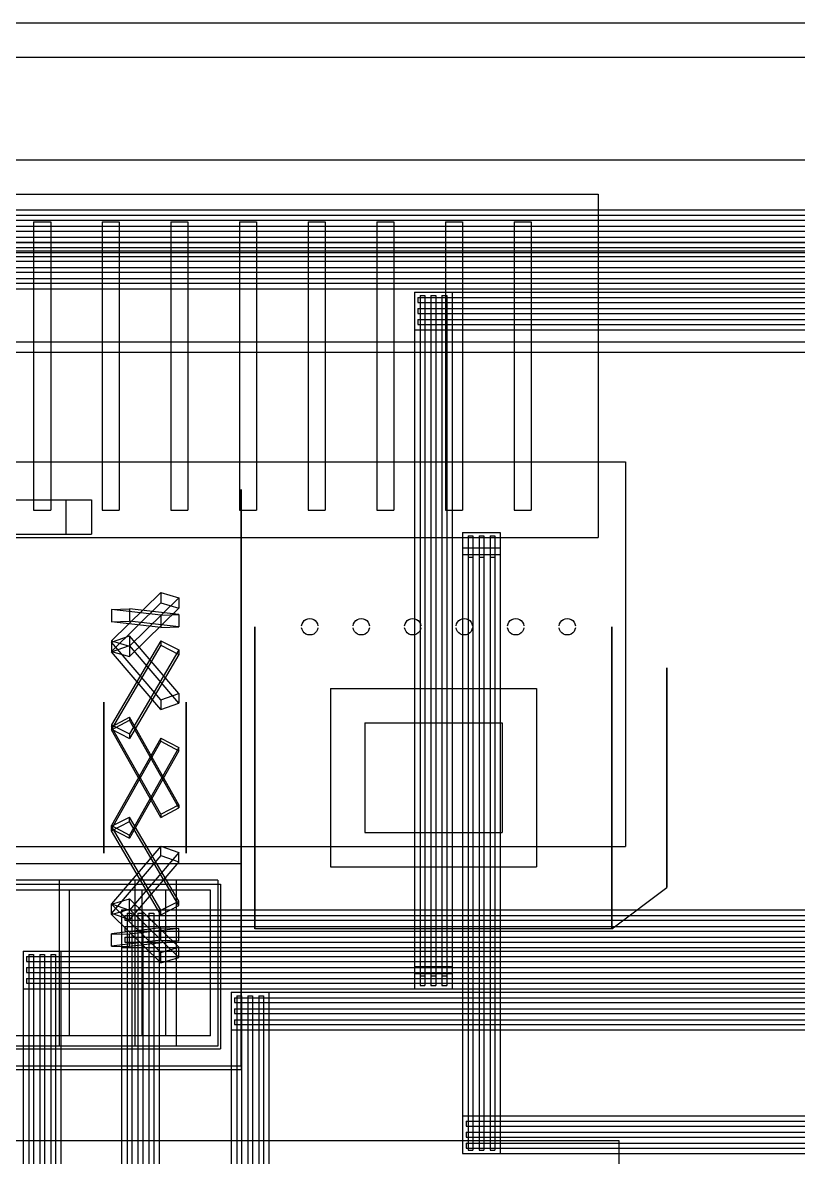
# Model space of a CAD drawing. Header units: millimetres. Extents: x -1355 to 669, y -1138 to 733.
# Drawn here: x -438.8 to -325.8, y -346.5 to -181.2 of the extents above; entities that cross this region are included whole.
import ezdxf

# ---------------------------------------------------------------- set-up
doc = ezdxf.new("R2010")
doc.units = ezdxf.units.MM
doc.layers.add('HIDDEN', color=8, linetype='Continuous')
doc.layers.add('VISIBLE', color=7, linetype='Continuous')

msp = doc.modelspace()

# ---------------------------------------------------------------- linework, layer by layer
at = {"layer": 'HIDDEN'}
for points in [[(-500, -181.2), (500, -181.2)], [(-500, -181.2), (500, -181.2)], [(-500, -181.2), (500, -181.2)], [(-500, -181.2), (500, -181.2)], [(-500, -181.2), (500, -181.2)], [(-500, -181.2), (500, -181.2)], [(-500, -181.2), (500, -181.2)], [(-500, -186.2), (500, -186.2)], [(-500, -186.2), (500, -186.2)], [(-500, -201.2), (500, -201.2)], [(-500, -201.2), (500, -201.2)], [(-445, -206.2), (-355, -206.2)], [(-445, -206.2), (-355, -206.2)], [(-355, -206.2), (-355, -256.2)], [(-355, -206.2), (-355, -256.2)], [(-483.75, -208.45), (-288.25, -208.45)], [(-483.75, -208.45), (-288.25, -208.45)], [(-483.25, -209.25), (-288.75, -209.25)], [(-483.25, -209.25), (-288.75, -209.25)], [(-483.25, -209.95), (-288.75, -209.95)], [(-483.25, -209.95), (-288.75, -209.95)], [(-483.25, -210.85), (-288.75, -210.85)], [(-483.25, -210.85), (-288.75, -210.85)], [(-483.25, -211.55), (-288.75, -211.55)], [(-483.25, -211.55), (-288.75, -211.55)], [(-437.25, -210.2), (-434.75, -210.2)], [(-437.25, -210.2), (-434.75, -210.2)], [(-437.25, -210.2), (-437.25, -252.2)], [(-437.25, -210.2), (-437.25, -252.2)], [(-434.75, -210.2), (-434.75, -252.2)], [(-434.75, -210.2), (-434.75, -252.2)], [(-427.25, -210.2), (-424.75, -210.2)], [(-427.25, -210.2), (-424.75, -210.2)], [(-427.25, -210.2), (-427.25, -252.2)], [(-427.25, -210.2), (-427.25, -252.2)], [(-424.75, -210.2), (-424.75, -252.2)], [(-424.75, -210.2), (-424.75, -252.2)], [(-417.25, -210.2), (-414.75, -210.2)], [(-417.25, -210.2), (-414.75, -210.2)], [(-417.25, -210.2), (-417.25, -252.2)], [(-417.25, -210.2), (-417.25, -252.2)], [(-414.75, -210.2), (-414.75, -252.2)], [(-414.75, -210.2), (-414.75, -252.2)], [(-407.25, -210.2), (-404.75, -210.2)], [(-407.25, -210.2), (-404.75, -210.2)], [(-407.25, -210.2), (-407.25, -252.2)], [(-407.25, -210.2), (-407.25, -252.2)], [(-404.75, -210.2), (-404.75, -252.2)], [(-404.75, -210.2), (-404.75, -252.2)], [(-397.25, -210.2), (-394.75, -210.2)], [(-397.25, -210.2), (-394.75, -210.2)], [(-397.25, -210.2), (-397.25, -252.2)], [(-397.25, -210.2), (-397.25, -252.2)], [(-394.75, -210.2), (-394.75, -252.2)], [(-394.75, -210.2), (-394.75, -252.2)], [(-387.25, -210.2), (-384.75, -210.2)], [(-387.25, -210.2), (-384.75, -210.2)], [(-387.25, -210.2), (-387.25, -252.2)], [(-387.25, -210.2), (-387.25, -252.2)], [(-384.75, -210.2), (-384.75, -252.2)], [(-384.75, -210.2), (-384.75, -252.2)], [(-377.25, -210.2), (-374.75, -210.2)], [(-377.25, -210.2), (-374.75, -210.2)], [(-377.25, -210.2), (-377.25, -252.2)], [(-377.25, -210.2), (-377.25, -252.2)], [(-374.75, -210.2), (-374.75, -252.2)], [(-374.75, -210.2), (-374.75, -252.2)], [(-367.25, -210.2), (-364.75, -210.2)], [(-367.25, -210.2), (-364.75, -210.2)], [(-367.25, -210.2), (-367.25, -252.2)], [(-367.25, -210.2), (-367.25, -252.2)], [(-364.75, -210.2), (-364.75, -252.2)], [(-364.75, -210.2), (-364.75, -252.2)], [(-495, -213.2), (-64, -213.2)], [(-495, -213.2), (-64, -213.2)], [(-483.25, -212.45), (-288.75, -212.45)], [(-483.25, -212.45), (-288.75, -212.45)], [(-483.25, -213.15), (-288.75, -213.15)], [(-483.25, -213.15), (-288.75, -213.15)], [(-495, -214.7), (-64, -214.7)], [(-495, -214.7), (-64, -214.7)], [(-483.75, -213.95), (-288.25, -213.95)], [(-483.75, -213.95), (-288.25, -213.95)], [(-483.75, -214.45), (-280.45, -214.45)], [(-483.75, -214.45), (-280.45, -214.45)], [(-483.25, -215.25), (-280.95, -215.25)], [(-483.25, -215.25), (-280.95, -215.25)], [(-483.25, -215.95), (-280.95, -215.95)], [(-483.25, -215.95), (-280.95, -215.95)], [(-483.25, -216.85), (-280.95, -216.85)], [(-483.25, -216.85), (-280.95, -216.85)], [(-483.25, -217.55), (-280.95, -217.55)], [(-483.25, -217.55), (-280.95, -217.55)], [(-483.25, -218.45), (-280.95, -218.45)], [(-483.25, -218.45), (-280.95, -218.45)], [(-483.25, -219.15), (-280.95, -219.15)], [(-483.25, -219.15), (-280.95, -219.15)], [(-483.75, -219.95), (-280.45, -219.95)], [(-483.75, -219.95), (-280.45, -219.95)], [(-381.75, -220.45), (-272.65, -220.45)], [(-381.75, -220.45), (-272.65, -220.45)], [(-381.75, -220.45), (-381.75, -225.95)], [(-381.75, -220.45), (-381.75, -225.95)], [(-381.75, -220.45), (-376.25, -220.45)], [(-381.75, -220.45), (-376.25, -220.45)], [(-381.75, -220.45), (-381.75, -321.95)], [(-381.75, -220.45), (-381.75, -321.95)], [(-381.25, -221.25), (-273.15, -221.25)], [(-381.25, -221.25), (-273.15, -221.25)], [(-381.25, -221.25), (-381.25, -221.95)], [(-381.25, -221.25), (-381.25, -221.95)], [(-380.95, -220.95), (-380.25, -220.95)], [(-380.95, -220.95), (-380.25, -220.95)], [(-380.95, -220.95), (-380.95, -321.45)], [(-380.95, -220.95), (-380.95, -321.45)], [(-380.25, -220.95), (-380.25, -321.45)], [(-380.25, -220.95), (-380.25, -321.45)], [(-379.35, -220.95), (-378.65, -220.95)], [(-379.35, -220.95), (-378.65, -220.95)], [(-379.35, -220.95), (-379.35, -321.45)], [(-379.35, -220.95), (-379.35, -321.45)], [(-378.65, -220.95), (-378.65, -321.45)], [(-378.65, -220.95), (-378.65, -321.45)], [(-377.75, -220.95), (-377.05, -220.95)], [(-377.75, -220.95), (-377.05, -220.95)], [(-377.75, -220.95), (-377.75, -321.45)], [(-377.75, -220.95), (-377.75, -321.45)], [(-377.05, -220.95), (-377.05, -321.45)], [(-377.05, -220.95), (-377.05, -321.45)], [(-376.25, -220.45), (-376.25, -321.95)], [(-376.25, -220.45), (-376.25, -321.95)], [(-381.25, -221.95), (-273.15, -221.95)], [(-381.25, -221.95), (-273.15, -221.95)], [(-381.25, -222.85), (-273.15, -222.85)], [(-381.25, -222.85), (-273.15, -222.85)], [(-381.25, -222.85), (-381.25, -223.55)], [(-381.25, -222.85), (-381.25, -223.55)], [(-381.25, -223.55), (-273.15, -223.55)], [(-381.25, -223.55), (-273.15, -223.55)], [(-381.25, -224.45), (-273.15, -224.45)], [(-381.25, -224.45), (-273.15, -224.45)], [(-381.25, -224.45), (-381.25, -225.15)], [(-381.25, -224.45), (-381.25, -225.15)], [(-381.75, -225.95), (-272.65, -225.95)], [(-381.75, -225.95), (-272.65, -225.95)], [(-381.25, -225.15), (-273.15, -225.15)], [(-381.25, -225.15), (-273.15, -225.15)], [(-495, -227.7), (-64, -227.7)], [(-495, -227.7), (-64, -227.7)], [(-495, -229.2), (-64, -229.2)], [(-495, -229.2), (-64, -229.2)], [(-495, -245.2), (-351, -245.2)], [(-495, -245.2), (-351, -245.2)], [(-351, -245.2), (-351, -301.2)], [(-351, -245.2), (-351, -301.2)], [(-407, -249.2), (-407, -249.48)], [(-407, -249.48), (-407, -249.2)], [(-407, -249.48), (-407, -251.73)], [(-407, -251.73), (-407, -249.48)], [(-493.21, -250.7), (-432.55, -250.7)], [(-489.45, -250.7), (-428.79, -250.7)], [(-432.55, -250.7), (-428.79, -250.7)], [(-432.55, -250.7), (-432.55, -255.7)], [(-428.79, -250.7), (-428.79, -255.7)], [(-437.25, -252.2), (-434.75, -252.2)], [(-437.25, -252.2), (-434.75, -252.2)], [(-427.25, -252.2), (-424.75, -252.2)], [(-427.25, -252.2), (-424.75, -252.2)], [(-417.25, -252.2), (-414.75, -252.2)], [(-417.25, -252.2), (-414.75, -252.2)], [(-407.25, -252.2), (-404.75, -252.2)], [(-407.25, -252.2), (-404.75, -252.2)], [(-407, -251.73), (-407, -256.11)], [(-407, -256.11), (-407, -251.73)], [(-397.25, -252.2), (-394.75, -252.2)], [(-397.25, -252.2), (-394.75, -252.2)], [(-387.25, -252.2), (-384.75, -252.2)], [(-387.25, -252.2), (-384.75, -252.2)], [(-377.25, -252.2), (-374.75, -252.2)], [(-377.25, -252.2), (-374.75, -252.2)], [(-367.25, -252.2), (-364.75, -252.2)], [(-367.25, -252.2), (-364.75, -252.2)], [(-493.21, -255.7), (-432.55, -255.7)], [(-489.45, -255.7), (-428.79, -255.7)], [(-445, -256.2), (-355, -256.2)], [(-445, -256.2), (-355, -256.2)], [(-432.55, -255.7), (-428.79, -255.7)], [(-407, -256.11), (-407, -262.38)], [(-407, -262.38), (-407, -256.11)], [(-374.75, -255.45), (-369.25, -255.45)], [(-374.75, -255.45), (-369.25, -255.45)], [(-374.75, -255.45), (-374.75, -345.95)], [(-374.75, -255.45), (-374.75, -345.95)], [(-373.95, -255.95), (-373.25, -255.95)], [(-373.95, -255.95), (-373.25, -255.95)], [(-373.95, -255.95), (-373.95, -345.45)], [(-373.95, -255.95), (-373.95, -345.45)], [(-373.25, -255.95), (-373.25, -345.45)], [(-373.25, -255.95), (-373.25, -345.45)], [(-372.35, -255.95), (-371.65, -255.95)], [(-372.35, -255.95), (-371.65, -255.95)], [(-372.35, -255.95), (-372.35, -345.45)], [(-372.35, -255.95), (-372.35, -345.45)], [(-371.65, -255.95), (-371.65, -345.45)], [(-371.65, -255.95), (-371.65, -345.45)], [(-370.75, -255.95), (-370.05, -255.95)], [(-370.75, -255.95), (-370.05, -255.95)], [(-370.75, -255.95), (-370.75, -345.45)], [(-370.75, -255.95), (-370.75, -345.45)], [(-370.05, -255.95), (-370.05, -345.45)], [(-370.05, -255.95), (-370.05, -345.45)], [(-369.25, -255.45), (-369.25, -345.95)], [(-369.25, -255.45), (-369.25, -345.95)], [(-374.75, -257.7), (-369.25, -257.7)], [(-374.75, -257.7), (-369.25, -257.7)], [(-374.75, -257.7), (-374.75, -258.7)], [(-374.75, -257.7), (-374.75, -258.7)], [(-369.25, -257.7), (-369.25, -258.7)], [(-369.25, -257.7), (-369.25, -258.7)], [(-374.75, -258.7), (-369.25, -258.7)], [(-374.75, -258.7), (-369.25, -258.7)], [(-373.95, -258.7), (-373.25, -258.7)], [(-373.95, -258.7), (-373.25, -258.7)], [(-373.95, -258.7), (-373.95, -259.05)], [(-373.95, -258.7), (-373.95, -259.05)], [(-373.95, -259.05), (-373.25, -259.05)], [(-373.95, -259.05), (-373.25, -259.05)], [(-373.25, -258.7), (-373.25, -259.05)], [(-373.25, -258.7), (-373.25, -259.05)], [(-372.35, -258.7), (-371.65, -258.7)], [(-372.35, -258.7), (-371.65, -258.7)], [(-372.35, -258.7), (-372.35, -259.05)], [(-372.35, -258.7), (-372.35, -259.05)], [(-372.35, -259.05), (-371.65, -259.05)], [(-372.35, -259.05), (-371.65, -259.05)], [(-371.65, -258.7), (-371.65, -259.05)], [(-371.65, -258.7), (-371.65, -259.05)], [(-370.75, -258.7), (-370.05, -258.7)], [(-370.75, -258.7), (-370.05, -258.7)], [(-370.75, -258.7), (-370.75, -259.05)], [(-370.75, -258.7), (-370.75, -259.05)], [(-370.75, -259.05), (-370.05, -259.05)], [(-370.75, -259.05), (-370.05, -259.05)], [(-370.05, -258.7), (-370.05, -259.05)], [(-370.05, -258.7), (-370.05, -259.05)], [(-407, -262.38), (-407, -270.2)], [(-407, -270.2), (-407, -262.38)], [(-418.72, -264.22), (-425.91, -271.27)], [(-418.72, -264.22), (-416.09, -264.99)], [(-418.72, -264.22), (-418.72, -265.74)], [(-418.72, -265.74), (-425.91, -272.79)], [(-416.09, -264.99), (-423.28, -272.04)], [(-418.72, -265.74), (-416.09, -266.51)], [(-416.09, -264.99), (-416.09, -266.51)], [(-425.91, -266.68), (-423.28, -266.59)], [(-418.72, -267.51), (-425.91, -266.68)], [(-425.91, -266.68), (-425.91, -268.48)], [(-416.09, -266.51), (-423.28, -273.56)], [(-416.09, -267.42), (-423.28, -266.59)], [(-423.28, -266.59), (-423.28, -268.39)], [(-418.72, -267.51), (-416.09, -267.42)], [(-418.72, -267.51), (-418.72, -269.31)], [(-416.09, -267.42), (-416.09, -269.22)], [(-425.91, -268.48), (-423.28, -268.39)], [(-418.72, -269.31), (-425.91, -268.48)], [(-416.09, -269.22), (-423.28, -268.39)], [(-418.72, -269.31), (-416.09, -269.22)], [(-405, -269.2), (-405, -269.84)], [(-405, -269.84), (-405, -269.2)], [(-398.19, -269.05), (-398.12, -268.77)], [(-398.12, -269.62), (-398.19, -269.34)], [(-398.12, -268.77), (-397.99, -268.52)], [(-397.99, -268.52), (-397.8, -268.3)], [(-397.8, -268.3), (-397.56, -268.14)], [(-397.56, -268.14), (-397.29, -268.03)], [(-397.29, -268.03), (-397, -268)], [(-397, -268), (-396.71, -268.03)], [(-396.71, -268.03), (-396.44, -268.14)], [(-396.44, -268.14), (-396.2, -268.3)], [(-396.2, -268.3), (-396.01, -268.52)], [(-396.01, -268.52), (-395.88, -268.77)], [(-395.88, -268.77), (-395.81, -269.05)], [(-395.81, -269.34), (-395.88, -269.62)], [(-390.69, -269.05), (-390.62, -268.77)], [(-390.62, -269.62), (-390.69, -269.34)], [(-390.62, -268.77), (-390.49, -268.52)], [(-390.49, -268.52), (-390.3, -268.3)], [(-390.3, -268.3), (-390.06, -268.14)], [(-390.06, -268.14), (-389.79, -268.03)], [(-389.79, -268.03), (-389.5, -268)], [(-389.5, -268), (-389.21, -268.03)], [(-389.21, -268.03), (-388.94, -268.14)], [(-388.94, -268.14), (-388.7, -268.3)], [(-388.7, -268.3), (-388.51, -268.52)], [(-388.51, -268.52), (-388.38, -268.77)], [(-388.38, -268.77), (-388.31, -269.05)], [(-388.31, -269.34), (-388.38, -269.62)], [(-383.19, -269.05), (-383.12, -268.77)], [(-383.12, -269.62), (-383.19, -269.34)], [(-383.12, -268.77), (-382.99, -268.52)], [(-382.99, -268.52), (-382.8, -268.3)], [(-382.8, -268.3), (-382.56, -268.14)], [(-382.56, -268.14), (-382.29, -268.03)], [(-382.29, -268.03), (-382, -268)], [(-382, -268), (-381.71, -268.03)], [(-381.71, -268.03), (-381.44, -268.14)], [(-381.44, -268.14), (-381.2, -268.3)], [(-381.2, -268.3), (-381.01, -268.52)], [(-381.01, -268.52), (-380.88, -268.77)], [(-380.88, -268.77), (-380.81, -269.05)], [(-380.81, -269.34), (-380.88, -269.62)], [(-375.69, -269.05), (-375.62, -268.77)], [(-375.62, -269.62), (-375.69, -269.34)], [(-375.62, -268.77), (-375.49, -268.52)], [(-375.49, -268.52), (-375.3, -268.3)], [(-375.3, -268.3), (-375.06, -268.14)], [(-375.06, -268.14), (-374.79, -268.03)], [(-374.79, -268.03), (-374.5, -268)], [(-374.5, -268), (-374.21, -268.03)], [(-374.21, -268.03), (-373.94, -268.14)], [(-373.94, -268.14), (-373.7, -268.3)], [(-373.7, -268.3), (-373.51, -268.52)], [(-373.51, -268.52), (-373.38, -268.77)], [(-373.38, -268.77), (-373.31, -269.05)], [(-373.31, -269.34), (-373.38, -269.62)], [(-368.19, -269.05), (-368.12, -268.77)], [(-368.12, -269.62), (-368.19, -269.34)], [(-368.12, -268.77), (-367.99, -268.52)], [(-367.99, -268.52), (-367.8, -268.3)], [(-367.8, -268.3), (-367.56, -268.14)], [(-367.56, -268.14), (-367.29, -268.03)], [(-367.29, -268.03), (-367, -268)], [(-367, -268), (-366.71, -268.03)], [(-366.71, -268.03), (-366.44, -268.14)], [(-366.44, -268.14), (-366.2, -268.3)], [(-366.2, -268.3), (-366.01, -268.52)], [(-366.01, -268.52), (-365.88, -268.77)], [(-365.88, -268.77), (-365.81, -269.05)], [(-365.81, -269.34), (-365.88, -269.62)], [(-360.69, -269.05), (-360.62, -268.77)], [(-360.62, -269.62), (-360.69, -269.34)], [(-360.62, -268.77), (-360.49, -268.52)], [(-360.49, -268.52), (-360.3, -268.3)], [(-360.3, -268.3), (-360.06, -268.14)], [(-360.06, -268.14), (-359.79, -268.03)], [(-359.79, -268.03), (-359.5, -268)], [(-359.5, -268), (-359.21, -268.03)], [(-359.21, -268.03), (-358.94, -268.14)], [(-358.94, -268.14), (-358.7, -268.3)], [(-358.7, -268.3), (-358.51, -268.52)], [(-358.51, -268.52), (-358.38, -268.77)], [(-358.38, -268.77), (-358.31, -269.05)], [(-358.31, -269.34), (-358.38, -269.62)], [(-353, -269.2), (-353, -269.84)], [(-353, -269.84), (-353, -269.2)], [(-353, -269.2), (-353, -269.84)], [(-353, -269.84), (-353, -269.2)], [(-425.91, -271.46), (-423.28, -270.54)], [(-416.09, -278.94), (-423.28, -270.54)], [(-423.28, -270.54), (-423.28, -271.93)], [(-407, -270.2), (-407, -279.15)], [(-407, -279.15), (-407, -270.2)], [(-405, -269.84), (-405, -271.72)], [(-405, -271.72), (-405, -269.84)], [(-397.99, -269.88), (-398.12, -269.62)], [(-397.8, -270.1), (-397.99, -269.88)], [(-397.56, -270.26), (-397.8, -270.1)], [(-397.29, -270.36), (-397.56, -270.26)], [(-397, -270.4), (-397.29, -270.36)], [(-396.71, -270.36), (-397, -270.4)], [(-396.44, -270.26), (-396.71, -270.36)], [(-396.2, -270.1), (-396.44, -270.26)], [(-396.01, -269.88), (-396.2, -270.1)], [(-395.88, -269.62), (-396.01, -269.88)], [(-390.49, -269.88), (-390.62, -269.62)], [(-390.3, -270.1), (-390.49, -269.88)], [(-390.06, -270.26), (-390.3, -270.1)], [(-389.79, -270.36), (-390.06, -270.26)], [(-389.5, -270.4), (-389.79, -270.36)], [(-389.21, -270.36), (-389.5, -270.4)], [(-388.94, -270.26), (-389.21, -270.36)], [(-388.7, -270.1), (-388.94, -270.26)], [(-388.51, -269.88), (-388.7, -270.1)], [(-388.38, -269.62), (-388.51, -269.88)], [(-382.99, -269.88), (-383.12, -269.62)], [(-382.8, -270.1), (-382.99, -269.88)], [(-382.56, -270.26), (-382.8, -270.1)], [(-382.29, -270.36), (-382.56, -270.26)], [(-382, -270.4), (-382.29, -270.36)], [(-381.71, -270.36), (-382, -270.4)], [(-381.44, -270.26), (-381.71, -270.36)], [(-381.2, -270.1), (-381.44, -270.26)], [(-381.01, -269.88), (-381.2, -270.1)], [(-380.88, -269.62), (-381.01, -269.88)], [(-375.49, -269.88), (-375.62, -269.62)], [(-375.3, -270.1), (-375.49, -269.88)], [(-375.06, -270.26), (-375.3, -270.1)], [(-374.79, -270.36), (-375.06, -270.26)], [(-374.5, -270.4), (-374.79, -270.36)], [(-374.21, -270.36), (-374.5, -270.4)], [(-373.94, -270.26), (-374.21, -270.36)], [(-373.7, -270.1), (-373.94, -270.26)], [(-373.51, -269.88), (-373.7, -270.1)], [(-373.38, -269.62), (-373.51, -269.88)], [(-367.99, -269.88), (-368.12, -269.62)], [(-367.8, -270.1), (-367.99, -269.88)], [(-367.56, -270.26), (-367.8, -270.1)], [(-367.29, -270.36), (-367.56, -270.26)], [(-367, -270.4), (-367.29, -270.36)], [(-366.71, -270.36), (-367, -270.4)], [(-366.44, -270.26), (-366.71, -270.36)], [(-366.2, -270.1), (-366.44, -270.26)], [(-366.01, -269.88), (-366.2, -270.1)], [(-365.88, -269.62), (-366.01, -269.88)], [(-360.49, -269.88), (-360.62, -269.62)], [(-360.3, -270.1), (-360.49, -269.88)], [(-360.06, -270.26), (-360.3, -270.1)], [(-359.79, -270.36), (-360.06, -270.26)], [(-359.5, -270.4), (-359.79, -270.36)], [(-359.21, -270.36), (-359.5, -270.4)], [(-358.94, -270.26), (-359.21, -270.36)], [(-358.7, -270.1), (-358.94, -270.26)], [(-358.51, -269.88), (-358.7, -270.1)], [(-358.38, -269.62), (-358.51, -269.88)], [(-353, -269.84), (-353, -271.72)], [(-353, -271.72), (-353, -269.84)], [(-353, -269.84), (-353, -271.72)], [(-353, -271.72), (-353, -269.84)], [(-418.72, -271.23), (-425.91, -283.47)], [(-425.91, -271.27), (-423.28, -272.04)], [(-425.91, -271.27), (-425.91, -272.79)], [(-418.72, -279.86), (-425.91, -271.46)], [(-425.91, -271.46), (-425.91, -272.85)], [(-418.72, -271.89), (-425.91, -284.13)], [(-425.91, -272.85), (-423.28, -271.93)], [(-416.09, -280.32), (-423.28, -271.93)], [(-423.28, -272.04), (-423.28, -273.56)], [(-416.09, -272.57), (-423.28, -284.8)], [(-418.72, -271.23), (-416.09, -272.57)], [(-418.72, -271.23), (-418.72, -271.89)], [(-418.72, -271.89), (-416.09, -273.23)], [(-416.09, -272.57), (-416.09, -273.23)], [(-405, -271.72), (-405, -274.73)], [(-405, -274.73), (-405, -271.72)], [(-353, -271.72), (-353, -274.73)], [(-353, -274.73), (-353, -271.72)], [(-353, -271.72), (-353, -274.73)], [(-353, -274.73), (-353, -271.72)], [(-425.91, -272.79), (-423.28, -273.56)], [(-418.72, -281.24), (-425.91, -272.85)], [(-416.09, -273.23), (-423.28, -285.47)], [(-405, -274.73), (-405, -278.7)], [(-405, -278.7), (-405, -274.73)], [(-353, -274.73), (-353, -278.7)], [(-353, -278.7), (-353, -274.73)], [(-353, -274.73), (-353, -278.7)], [(-353, -278.7), (-353, -274.73)], [(-345, -275.2), (-345, -275.66)], [(-345, -275.66), (-345, -275.2)], [(-345, -275.66), (-345, -277.03)], [(-345, -277.03), (-345, -275.66)], [(-345, -277.03), (-345, -279.22)], [(-345, -279.22), (-345, -277.03)], [(-418.72, -279.86), (-416.09, -278.94)], [(-416.09, -278.94), (-416.09, -280.32)], [(-407, -279.15), (-407, -288.76)], [(-407, -288.76), (-407, -279.15)], [(-405, -278.7), (-405, -283.4)], [(-405, -283.4), (-405, -278.7)], [(-394, -278.2), (-364, -278.2)], [(-394, -278.2), (-364, -278.2)], [(-394, -278.2), (-394, -304.2)], [(-394, -278.2), (-394, -304.2)], [(-364, -278.2), (-364, -304.2)], [(-364, -278.2), (-364, -304.2)], [(-353, -278.7), (-353, -283.4)], [(-353, -283.4), (-353, -278.7)], [(-353, -278.7), (-353, -283.4)], [(-353, -283.4), (-353, -278.7)], [(-345, -279.22), (-345, -282.11)], [(-345, -282.11), (-345, -279.22)], [(-427, -280.2), (-427, -280.44)], [(-427, -280.2), (-427, -280.2)], [(-427, -280.61), (-427, -280.2)], [(-427, -280.44), (-427, -281.29)], [(-427, -281.63), (-427, -280.61)], [(-418.72, -279.86), (-418.72, -281.24)], [(-418.72, -281.24), (-416.09, -280.32)], [(-415, -280.2), (-415, -280.44)], [(-415, -280.2), (-415, -280.2)], [(-415, -280.61), (-415, -280.2)], [(-415, -280.44), (-415, -281.29)], [(-415, -281.63), (-415, -280.61)], [(-427, -281.29), (-427, -282.73)], [(-427, -283.21), (-427, -281.63)], [(-425.91, -283.78), (-423.28, -282.38)], [(-416.09, -295.14), (-423.28, -282.38)], [(-423.28, -282.38), (-423.28, -282.83)], [(-415, -281.29), (-415, -282.73)], [(-415, -283.21), (-415, -281.63)], [(-345, -282.11), (-345, -285.52)], [(-345, -285.52), (-345, -282.11)], [(-427, -282.73), (-427, -284.65)], [(-427, -285.26), (-427, -283.21)], [(-425.91, -284.23), (-423.28, -282.83)], [(-425.91, -283.47), (-423.28, -284.8)], [(-425.91, -283.47), (-425.91, -284.13)], [(-418.72, -296.53), (-425.91, -283.78)], [(-425.91, -283.78), (-425.91, -284.23)], [(-425.91, -284.13), (-423.28, -285.47)], [(-418.72, -296.98), (-425.91, -284.23)], [(-416.09, -295.58), (-423.28, -282.83)], [(-415, -282.73), (-415, -284.65)], [(-415, -285.26), (-415, -283.21)], [(-405, -283.4), (-405, -288.55)], [(-405, -288.55), (-405, -283.4)], [(-389, -283.2), (-369, -283.2)], [(-389, -283.2), (-369, -283.2)], [(-389, -283.2), (-389, -299.2)], [(-389, -283.2), (-389, -299.2)], [(-369, -283.2), (-369, -299.2)], [(-369, -283.2), (-369, -299.2)], [(-353, -283.4), (-353, -288.55)], [(-353, -288.55), (-353, -283.4)], [(-353, -283.4), (-353, -288.55)], [(-353, -288.55), (-353, -283.4)], [(-427, -284.65), (-427, -286.96)], [(-427, -287.64), (-427, -285.26)], [(-418.72, -285.42), (-425.91, -298.17)], [(-418.72, -285.87), (-425.91, -298.62)], [(-423.28, -284.8), (-423.28, -285.47)], [(-418.72, -285.42), (-416.09, -286.81)], [(-418.72, -285.87), (-418.72, -285.42)], [(-418.72, -285.87), (-416.09, -287.26)], [(-415, -284.65), (-415, -286.96)], [(-415, -287.64), (-415, -285.26)], [(-345, -285.52), (-345, -289.27)], [(-345, -289.27), (-345, -285.52)], [(-427, -286.96), (-427, -289.51)], [(-416.09, -286.81), (-423.28, -299.56)], [(-416.09, -287.26), (-423.28, -300.01)], [(-416.09, -287.26), (-416.09, -286.81)], [(-415, -286.96), (-415, -289.51)], [(-427, -290.24), (-427, -287.64)], [(-415, -290.24), (-415, -287.64)], [(-407, -288.76), (-407, -298.49)], [(-407, -298.49), (-407, -288.76)], [(-405, -288.55), (-405, -293.85)], [(-405, -293.85), (-405, -288.55)], [(-353, -288.55), (-353, -293.85)], [(-353, -293.85), (-353, -288.55)], [(-353, -288.55), (-353, -293.85)], [(-353, -293.85), (-353, -288.55)], [(-345, -289.27), (-345, -293.13)], [(-345, -293.13), (-345, -289.27)], [(-427, -289.51), (-427, -292.16)], [(-427, -292.89), (-427, -290.24)], [(-415, -289.51), (-415, -292.16)], [(-415, -292.89), (-415, -290.24)], [(-427, -292.16), (-427, -294.75)], [(-415, -292.16), (-415, -294.75)], [(-427, -295.44), (-427, -292.89)], [(-415, -295.44), (-415, -292.89)], [(-405, -293.85), (-405, -299)], [(-405, -299), (-405, -293.85)], [(-353, -293.85), (-353, -299)], [(-353, -299), (-353, -293.85)], [(-353, -293.85), (-353, -299)], [(-353, -299), (-353, -293.85)], [(-345, -293.13), (-345, -296.87)], [(-345, -296.87), (-345, -293.13)], [(-427, -294.75), (-427, -297.14)], [(-427, -297.75), (-427, -295.44)], [(-418.72, -296.53), (-416.09, -295.14)], [(-418.72, -296.98), (-416.09, -295.58)], [(-416.09, -295.14), (-416.09, -295.58)], [(-415, -294.75), (-415, -297.14)], [(-415, -297.75), (-415, -295.44)], [(-427, -297.14), (-427, -299.18)], [(-425.91, -298.27), (-423.28, -296.93)], [(-423.28, -297.59), (-423.28, -296.93)], [(-416.09, -309.17), (-423.28, -296.93)], [(-418.72, -296.53), (-418.72, -296.98)], [(-415, -297.14), (-415, -299.18)], [(-345, -296.87), (-345, -300.29)], [(-345, -300.29), (-345, -296.87)], [(-427, -299.67), (-427, -297.75)], [(-427, -299.18), (-427, -300.76)], [(-425.91, -298.93), (-423.28, -297.59)], [(-425.91, -298.17), (-423.28, -299.56)], [(-425.91, -298.62), (-425.91, -298.17)], [(-425.91, -298.93), (-425.91, -298.27)], [(-418.72, -310.5), (-425.91, -298.27)], [(-425.91, -298.62), (-423.28, -300.01)], [(-418.72, -311.17), (-425.91, -298.93)], [(-416.09, -309.83), (-423.28, -297.59)], [(-415, -299.67), (-415, -297.75)], [(-415, -299.18), (-415, -300.76)], [(-407, -298.49), (-407, -307.83)], [(-407, -307.83), (-407, -298.49)], [(-405, -299), (-405, -303.7)], [(-405, -303.7), (-405, -299)], [(-353, -299), (-353, -303.7)], [(-353, -303.7), (-353, -299)], [(-353, -299), (-353, -303.7)], [(-353, -303.7), (-353, -299)], [(-427, -301.1), (-427, -299.67)], [(-427, -300.76), (-427, -301.78)], [(-423.28, -300.01), (-423.28, -299.56)], [(-415, -301.1), (-415, -299.67)], [(-415, -300.76), (-415, -301.78)], [(-389, -299.2), (-369, -299.2)], [(-389, -299.2), (-369, -299.2)], [(-345, -300.29), (-345, -303.17)], [(-345, -303.17), (-345, -300.29)], [(-495, -301.2), (-351, -301.2)], [(-495, -301.2), (-351, -301.2)], [(-427, -301.96), (-427, -301.1)], [(-427, -301.78), (-427, -302.19)], [(-427, -302.2), (-427, -301.96)], [(-427, -302.19), (-427, -302.2)], [(-418.72, -301.16), (-425.91, -309.55)], [(-416.09, -302.07), (-423.28, -310.47)], [(-418.72, -301.16), (-416.09, -302.07)], [(-418.72, -302.54), (-418.72, -301.16)], [(-416.09, -303.46), (-416.09, -302.07)], [(-415, -301.96), (-415, -301.1)], [(-415, -301.78), (-415, -302.19)], [(-415, -302.2), (-415, -301.96)], [(-415, -302.19), (-415, -302.2)], [(-443, -303.7), (-407, -303.7)], [(-443, -303.7), (-407, -303.7)], [(-418.72, -302.54), (-425.91, -310.94)], [(-416.09, -303.46), (-423.28, -311.85)], [(-418.72, -302.54), (-416.09, -303.46)], [(-407, -303.7), (-407, -333.7)], [(-407, -303.7), (-407, -333.7)], [(-405, -303.7), (-405, -307.67)], [(-405, -307.67), (-405, -303.7)], [(-353, -303.7), (-353, -307.67)], [(-353, -307.67), (-353, -303.7)], [(-353, -303.7), (-353, -307.67)], [(-353, -307.67), (-353, -303.7)], [(-345, -303.17), (-345, -305.37)], [(-345, -305.37), (-345, -303.17)], [(-394, -304.2), (-364, -304.2)], [(-394, -304.2), (-364, -304.2)], [(-345, -305.37), (-345, -306.73)], [(-345, -306.73), (-345, -305.37)], [(-422.47, -306.1), (-465.58, -306.1)], [(-410.42, -306.1), (-453.53, -306.1)], [(-440, -306.7), (-410, -306.7)], [(-440, -306.7), (-410, -306.7)], [(-433.52, -306.1), (-433.52, -330.3)], [(-433.52, -306.1), (-433.52, -330.3)], [(-416.48, -306.1), (-433.52, -306.1)], [(-416.48, -306.1), (-433.52, -306.1)], [(-422.47, -306.1), (-422.47, -330.3)], [(-410.42, -306.1), (-422.47, -306.1)], [(-416.48, -306.1), (-416.48, -330.3)], [(-416.48, -306.1), (-416.48, -330.3)], [(-410.42, -306.1), (-410.42, -330.3)], [(-410, -306.7), (-410, -330.7)], [(-410, -306.7), (-410, -330.7)], [(-353, -313.2), (-345, -307.2)], [(-345, -306.73), (-345, -307.2)], [(-345, -307.2), (-345, -306.73)], [(-421.41, -307.6), (-464.52, -307.6)], [(-411.48, -307.6), (-454.59, -307.6)], [(-417.98, -307.6), (-432.02, -307.6)], [(-432.02, -328.8), (-432.02, -307.6)], [(-417.98, -307.6), (-432.02, -307.6)], [(-432.02, -328.8), (-432.02, -307.6)], [(-425.91, -309.61), (-423.28, -308.84)], [(-423.28, -310.36), (-423.28, -308.84)], [(-416.09, -315.89), (-423.28, -308.84)], [(-411.48, -307.6), (-421.41, -307.6)], [(-421.41, -328.8), (-421.41, -307.6)], [(-417.98, -328.8), (-417.98, -307.6)], [(-417.98, -328.8), (-417.98, -307.6)], [(-411.48, -328.8), (-411.48, -307.6)], [(-407, -307.83), (-407, -316.28)], [(-407, -316.28), (-407, -307.83)], [(-405, -307.67), (-405, -310.68)], [(-405, -310.68), (-405, -307.67)], [(-353, -307.67), (-353, -310.68)], [(-353, -310.68), (-353, -307.67)], [(-353, -307.67), (-353, -310.68)], [(-353, -310.68), (-353, -307.67)], [(-425.91, -309.55), (-423.28, -310.47)], [(-425.91, -310.94), (-425.91, -309.55)], [(-425.91, -311.13), (-425.91, -309.61)], [(-418.72, -316.66), (-425.91, -309.61)], [(-425.91, -311.13), (-423.28, -310.36)], [(-424.43, -310.45), (-155.65, -310.45)], [(-424.43, -310.45), (-155.65, -310.45)], [(-424.43, -310.45), (-424.43, -315.95)], [(-424.43, -310.45), (-424.43, -315.95)], [(-424.43, -310.45), (-418.93, -310.45)], [(-424.43, -310.45), (-418.93, -310.45)], [(-424.43, -310.45), (-424.43, -391.95)], [(-424.43, -310.45), (-424.43, -391.95)], [(-416.09, -317.41), (-423.28, -310.36)], [(-423.28, -311.85), (-423.28, -310.47)], [(-418.93, -310.45), (-418.93, -391.95)], [(-418.93, -310.45), (-418.93, -391.95)], [(-418.72, -310.5), (-416.09, -309.17)], [(-418.72, -311.17), (-416.09, -309.83)], [(-418.72, -311.17), (-418.72, -310.5)], [(-416.09, -309.83), (-416.09, -309.17)], [(-405, -310.68), (-405, -312.56)], [(-405, -312.56), (-405, -310.68)], [(-353, -310.68), (-353, -312.56)], [(-353, -312.56), (-353, -310.68)], [(-353, -310.68), (-353, -312.56)], [(-353, -312.56), (-353, -310.68)], [(-425.91, -310.94), (-423.28, -311.85)], [(-418.72, -318.18), (-425.91, -311.13)], [(-423.93, -311.25), (-156.15, -311.25)], [(-423.93, -311.25), (-156.15, -311.25)], [(-423.93, -311.25), (-423.93, -311.95)], [(-423.93, -311.25), (-423.93, -311.95)], [(-423.93, -311.95), (-156.15, -311.95)], [(-423.93, -311.95), (-156.15, -311.95)], [(-423.63, -310.95), (-422.93, -310.95)], [(-423.63, -310.95), (-422.93, -310.95)], [(-423.63, -310.95), (-423.63, -391.45)], [(-423.63, -310.95), (-423.63, -391.45)], [(-422.93, -310.95), (-422.93, -391.45)], [(-422.93, -310.95), (-422.93, -391.45)], [(-422.03, -310.95), (-421.33, -310.95)], [(-422.03, -310.95), (-421.33, -310.95)], [(-422.03, -310.95), (-422.03, -391.45)], [(-422.03, -310.95), (-422.03, -391.45)], [(-421.33, -310.95), (-421.33, -391.45)], [(-421.33, -310.95), (-421.33, -391.45)], [(-420.43, -310.95), (-419.73, -310.95)], [(-420.43, -310.95), (-419.73, -310.95)], [(-420.43, -310.95), (-420.43, -391.45)], [(-420.43, -310.95), (-420.43, -391.45)], [(-419.73, -310.95), (-419.73, -391.45)], [(-419.73, -310.95), (-419.73, -391.45)], [(-418.72, -313.09), (-425.91, -313.92)], [(-425.91, -313.92), (-423.28, -314.01)], [(-425.91, -315.72), (-425.91, -313.92)], [(-423.93, -312.85), (-156.15, -312.85)], [(-423.93, -312.85), (-156.15, -312.85)], [(-423.93, -312.85), (-423.93, -313.55)], [(-423.93, -312.85), (-423.93, -313.55)], [(-423.93, -313.55), (-156.15, -313.55)], [(-423.93, -313.55), (-156.15, -313.55)], [(-416.09, -313.18), (-423.28, -314.01)], [(-423.28, -315.81), (-423.28, -314.01)], [(-418.72, -313.09), (-416.09, -313.18)], [(-418.72, -314.88), (-418.72, -313.09)], [(-416.09, -314.97), (-416.09, -313.18)], [(-405, -312.56), (-405, -313.2)], [(-405, -313.2), (-405, -312.56)], [(-353, -313.2), (-405, -313.2)], [(-353, -312.56), (-353, -313.2)], [(-353, -313.2), (-353, -312.56)], [(-353, -312.56), (-353, -313.2)], [(-353, -313.2), (-353, -312.56)], [(-418.72, -314.88), (-425.91, -315.72)], [(-425.91, -315.72), (-423.28, -315.81)], [(-423.93, -314.45), (-156.15, -314.45)], [(-423.93, -314.45), (-156.15, -314.45)], [(-423.93, -314.45), (-423.93, -315.15)], [(-423.93, -314.45), (-423.93, -315.15)], [(-423.93, -315.15), (-156.15, -315.15)], [(-423.93, -315.15), (-156.15, -315.15)], [(-416.09, -314.97), (-423.28, -315.81)], [(-418.72, -314.88), (-416.09, -314.97)], [(-438.75, -316.45), (-147.85, -316.45)], [(-438.75, -316.45), (-147.85, -316.45)], [(-438.75, -316.45), (-438.75, -321.95)], [(-438.75, -316.45), (-438.75, -321.95)], [(-438.75, -316.45), (-433.25, -316.45)], [(-438.75, -316.45), (-433.25, -316.45)], [(-438.75, -316.45), (-438.75, -405.8)], [(-438.75, -316.45), (-438.75, -405.8)], [(-438.25, -317.25), (-148.35, -317.25)], [(-438.25, -317.25), (-148.35, -317.25)], [(-438.25, -317.25), (-438.25, -317.95)], [(-438.25, -317.25), (-438.25, -317.95)], [(-437.95, -316.95), (-437.25, -316.95)], [(-437.95, -316.95), (-437.25, -316.95)], [(-437.95, -316.95), (-437.95, -405.3)], [(-437.95, -316.95), (-437.95, -405.3)], [(-437.25, -316.95), (-437.25, -405.3)], [(-437.25, -316.95), (-437.25, -405.3)], [(-436.35, -316.95), (-435.65, -316.95)], [(-436.35, -316.95), (-435.65, -316.95)], [(-436.35, -316.95), (-436.35, -405.3)], [(-436.35, -316.95), (-436.35, -405.3)], [(-435.65, -316.95), (-435.65, -405.3)], [(-435.65, -316.95), (-435.65, -405.3)], [(-434.75, -316.95), (-434.05, -316.95)], [(-434.75, -316.95), (-434.05, -316.95)], [(-434.75, -316.95), (-434.75, -405.3)], [(-434.75, -316.95), (-434.75, -405.3)], [(-434.05, -316.95), (-434.05, -405.3)], [(-434.05, -316.95), (-434.05, -405.3)], [(-433.25, -316.45), (-433.25, -405.8)], [(-433.25, -316.45), (-433.25, -405.8)], [(-424.43, -315.95), (-155.65, -315.95)], [(-424.43, -315.95), (-155.65, -315.95)], [(-418.72, -316.66), (-416.09, -315.89)], [(-418.72, -318.18), (-418.72, -316.66)], [(-416.09, -317.41), (-416.09, -315.89)], [(-407, -316.28), (-407, -323.37)], [(-407, -323.37), (-407, -316.28)], [(-438.25, -317.95), (-148.35, -317.95)], [(-438.25, -317.95), (-148.35, -317.95)], [(-438.25, -318.85), (-148.35, -318.85)], [(-438.25, -318.85), (-148.35, -318.85)], [(-438.25, -318.85), (-438.25, -319.55)], [(-438.25, -318.85), (-438.25, -319.55)], [(-418.72, -318.18), (-416.09, -317.41)], [(-381.75, -318.7), (-376.25, -318.7)], [(-381.75, -318.7), (-376.25, -318.7)], [(-381.75, -318.7), (-381.75, -319.7)], [(-381.75, -318.7), (-381.75, -319.7)], [(-376.25, -318.7), (-376.25, -319.7)], [(-376.25, -318.7), (-376.25, -319.7)], [(-438.25, -319.55), (-148.35, -319.55)], [(-438.25, -319.55), (-148.35, -319.55)], [(-438.25, -320.45), (-148.35, -320.45)], [(-438.25, -320.45), (-148.35, -320.45)], [(-438.25, -320.45), (-438.25, -321.15)], [(-438.25, -320.45), (-438.25, -321.15)], [(-381.75, -319.7), (-376.25, -319.7)], [(-381.75, -319.7), (-376.25, -319.7)], [(-380.95, -319.7), (-380.25, -319.7)], [(-380.95, -319.7), (-380.25, -319.7)], [(-380.95, -319.7), (-380.95, -320.05)], [(-380.95, -319.7), (-380.95, -320.05)], [(-380.95, -320.05), (-380.25, -320.05)], [(-380.95, -320.05), (-380.25, -320.05)], [(-380.25, -319.7), (-380.25, -320.05)], [(-380.25, -319.7), (-380.25, -320.05)], [(-379.35, -319.7), (-378.65, -319.7)], [(-379.35, -319.7), (-378.65, -319.7)], [(-379.35, -319.7), (-379.35, -320.05)], [(-379.35, -319.7), (-379.35, -320.05)], [(-379.35, -320.05), (-378.65, -320.05)], [(-379.35, -320.05), (-378.65, -320.05)], [(-378.65, -319.7), (-378.65, -320.05)], [(-378.65, -319.7), (-378.65, -320.05)], [(-377.75, -319.7), (-377.05, -319.7)], [(-377.75, -319.7), (-377.05, -319.7)], [(-377.75, -319.7), (-377.75, -320.05)], [(-377.75, -319.7), (-377.75, -320.05)], [(-377.75, -320.05), (-377.05, -320.05)], [(-377.75, -320.05), (-377.05, -320.05)], [(-377.05, -319.7), (-377.05, -320.05)], [(-377.05, -319.7), (-377.05, -320.05)], [(-438.75, -321.95), (-147.85, -321.95)], [(-438.75, -321.95), (-147.85, -321.95)], [(-438.25, -321.15), (-148.35, -321.15)], [(-438.25, -321.15), (-148.35, -321.15)], [(-381.75, -321.95), (-376.25, -321.95)], [(-381.75, -321.95), (-376.25, -321.95)], [(-380.95, -321.45), (-380.25, -321.45)], [(-380.95, -321.45), (-380.25, -321.45)], [(-379.35, -321.45), (-378.65, -321.45)], [(-379.35, -321.45), (-378.65, -321.45)], [(-377.75, -321.45), (-377.05, -321.45)], [(-377.75, -321.45), (-377.05, -321.45)], [(-408.45, -322.45), (-140.05, -322.45)], [(-408.45, -322.45), (-140.05, -322.45)], [(-408.45, -322.45), (-408.45, -327.95)], [(-408.45, -322.45), (-408.45, -327.95)], [(-408.45, -322.45), (-402.95, -322.45)], [(-408.45, -322.45), (-402.95, -322.45)], [(-408.45, -322.45), (-408.45, -391.95)], [(-408.45, -322.45), (-408.45, -391.95)], [(-407.95, -323.25), (-140.55, -323.25)], [(-407.95, -323.25), (-140.55, -323.25)], [(-407.95, -323.25), (-407.95, -323.95)], [(-407.95, -323.25), (-407.95, -323.95)], [(-407.95, -323.95), (-140.55, -323.95)], [(-407.95, -323.95), (-140.55, -323.95)], [(-407.65, -322.95), (-406.95, -322.95)], [(-407.65, -322.95), (-406.95, -322.95)], [(-407.65, -322.95), (-407.65, -391.45)], [(-407.65, -322.95), (-407.65, -391.45)], [(-407, -323.37), (-407, -328.73)], [(-407, -328.73), (-407, -323.37)], [(-406.95, -322.95), (-406.95, -391.45)], [(-406.95, -322.95), (-406.95, -391.45)], [(-406.05, -322.95), (-405.35, -322.95)], [(-406.05, -322.95), (-405.35, -322.95)], [(-406.05, -322.95), (-406.05, -391.45)], [(-406.05, -322.95), (-406.05, -391.45)], [(-405.35, -322.95), (-405.35, -391.45)], [(-405.35, -322.95), (-405.35, -391.45)], [(-404.45, -322.95), (-403.75, -322.95)], [(-404.45, -322.95), (-403.75, -322.95)], [(-404.45, -322.95), (-404.45, -391.45)], [(-404.45, -322.95), (-404.45, -391.45)], [(-403.75, -322.95), (-403.75, -391.45)], [(-403.75, -322.95), (-403.75, -391.45)], [(-402.95, -322.45), (-402.95, -391.95)], [(-402.95, -322.45), (-402.95, -391.95)], [(-407.95, -324.85), (-140.55, -324.85)], [(-407.95, -324.85), (-140.55, -324.85)], [(-407.95, -324.85), (-407.95, -325.55)], [(-407.95, -324.85), (-407.95, -325.55)], [(-407.95, -325.55), (-140.55, -325.55)], [(-407.95, -325.55), (-140.55, -325.55)], [(-407.95, -326.45), (-140.55, -326.45)], [(-407.95, -326.45), (-140.55, -326.45)], [(-407.95, -326.45), (-407.95, -327.15)], [(-407.95, -326.45), (-407.95, -327.15)], [(-407.95, -327.15), (-140.55, -327.15)], [(-407.95, -327.15), (-140.55, -327.15)], [(-421.41, -328.8), (-464.52, -328.8)], [(-411.48, -328.8), (-454.59, -328.8)], [(-417.98, -328.8), (-432.02, -328.8)], [(-417.98, -328.8), (-432.02, -328.8)], [(-411.48, -328.8), (-421.41, -328.8)], [(-408.45, -327.95), (-140.05, -327.95)], [(-408.45, -327.95), (-140.05, -327.95)], [(-407, -328.73), (-407, -332.07)], [(-407, -332.07), (-407, -328.73)], [(-422.47, -330.3), (-465.58, -330.3)], [(-410.42, -330.3), (-453.53, -330.3)], [(-416.48, -330.3), (-433.52, -330.3)], [(-416.48, -330.3), (-433.52, -330.3)], [(-410.42, -330.3), (-422.47, -330.3)], [(-440, -330.7), (-410, -330.7)], [(-440, -330.7), (-410, -330.7)], [(-407, -332.07), (-407, -333.2)], [(-407, -333.2), (-407, -332.07)], [(-407, -333.2), (-443, -333.2)], [(-443, -333.7), (-407, -333.7)], [(-443, -333.7), (-407, -333.7)], [(-374.75, -340.45), (-116.65, -340.45)], [(-374.75, -340.45), (-116.65, -340.45)], [(-374.75, -340.45), (-374.75, -345.95)], [(-374.75, -340.45), (-374.75, -345.95)], [(-374.25, -341.25), (-117.15, -341.25)], [(-374.25, -341.25), (-117.15, -341.25)], [(-374.25, -341.25), (-374.25, -341.95)], [(-374.25, -341.25), (-374.25, -341.95)], [(-374.25, -341.95), (-117.15, -341.95)], [(-374.25, -341.95), (-117.15, -341.95)], [(-374.25, -342.85), (-117.15, -342.85)], [(-374.25, -342.85), (-117.15, -342.85)], [(-374.25, -342.85), (-374.25, -343.55)], [(-374.25, -342.85), (-374.25, -343.55)], [(-374.25, -343.55), (-117.15, -343.55)], [(-374.25, -343.55), (-117.15, -343.55)], [(-492, -344.05), (-352, -344.05)], [(-492, -344.05), (-352, -344.05)], [(-374.25, -344.45), (-117.15, -344.45)], [(-374.25, -344.45), (-117.15, -344.45)], [(-374.25, -344.45), (-374.25, -345.15)], [(-374.25, -344.45), (-374.25, -345.15)], [(-374.25, -345.15), (-117.15, -345.15)], [(-374.25, -345.15), (-117.15, -345.15)], [(-373.95, -345.45), (-373.25, -345.45)], [(-373.95, -345.45), (-373.25, -345.45)], [(-372.35, -345.45), (-371.65, -345.45)], [(-372.35, -345.45), (-371.65, -345.45)], [(-370.75, -345.45), (-370.05, -345.45)], [(-370.75, -345.45), (-370.05, -345.45)], [(-352, -344.05), (-352, -410.05)], [(-352, -344.05), (-352, -410.05)], [(-374.75, -345.95), (-116.65, -345.95)], [(-374.75, -345.95), (-116.65, -345.95)], [(-374.75, -345.95), (-369.25, -345.95)], [(-374.75, -345.95), (-369.25, -345.95)]]:
    msp.add_lwpolyline(points, dxfattribs=at)
at = {"layer": 'VISIBLE'}
msp.add_lwpolyline([(-500, -181.2), (500, -181.2)], dxfattribs=at)

doc.saveas('drawing.dxf')
